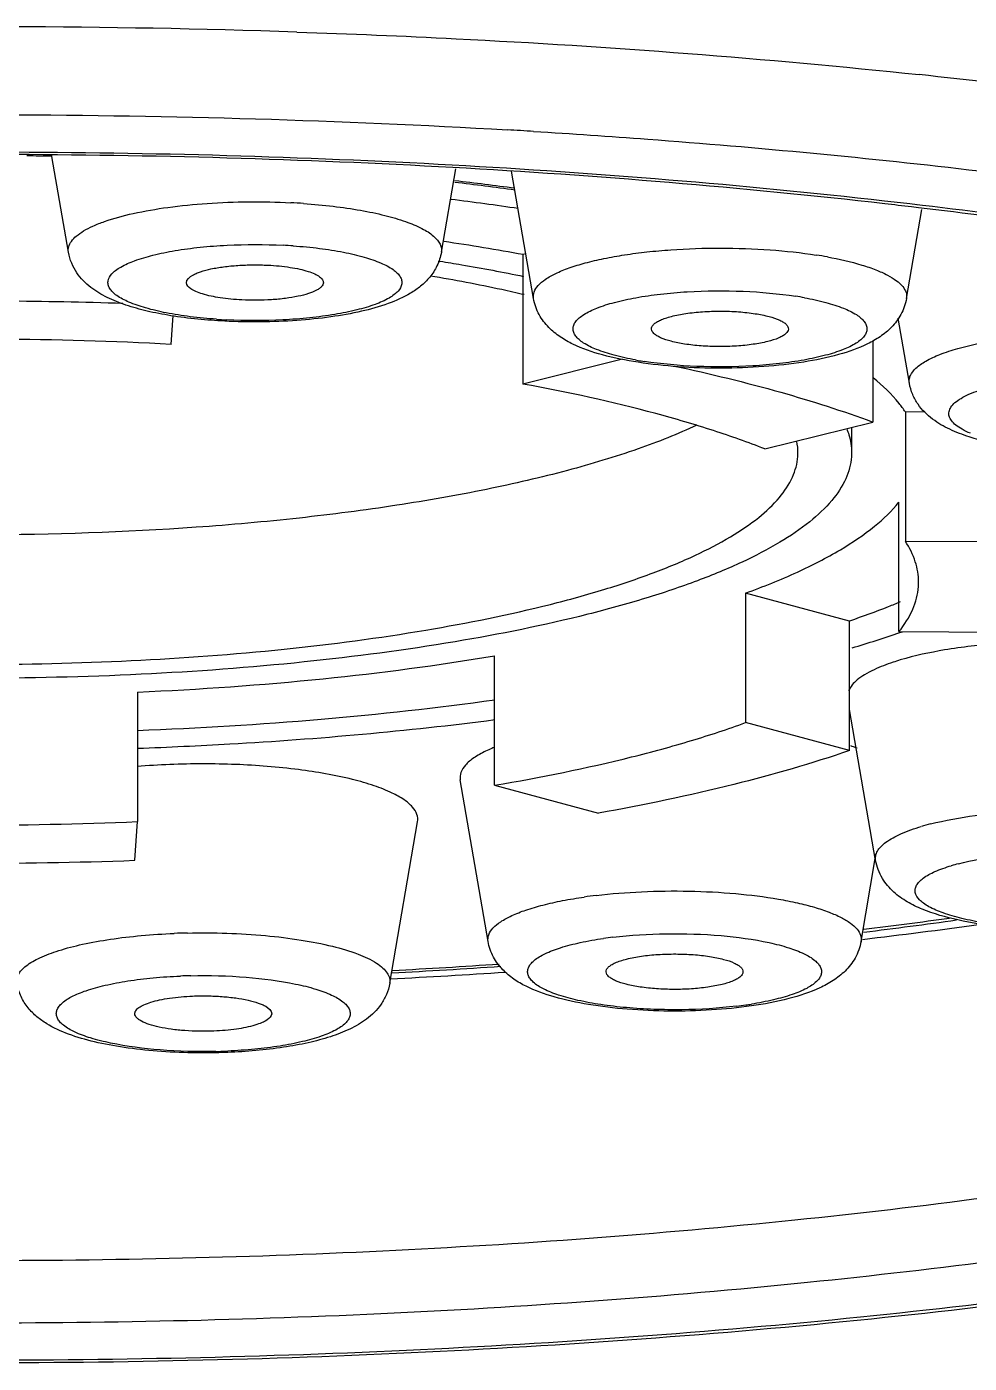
# Model space of a CAD drawing. Extents: x -514 to 953, y 124 to 1198.
# Drawn here: x 400.83 to 407.86, y 768.19 to 778.16 of the extents above; entities that cross this region are included whole.
import ezdxf

# ---------------------------------------------------------------- set-up
doc = ezdxf.new("R2010")
doc.units = 0
doc.header["$LTSCALE"] = 50
doc.header["$MEASUREMENT"] = 0
doc.layers.get('0').update_dxf_attribs({"linetype": 'CONTINUOUS'})

msp = doc.modelspace()

# ---------------------------------------------------------------- linework, layer by layer
at = {"color": 7, "linetype": 'Continuous'}
for p, q in [((401.1435, 776.4766), (401.02, 777.1918)), ((403.9243, 776.4766), (404.0319, 777.0996)), ((404.6117, 776.1312), (404.4474, 777.0822)), ((407.3925, 776.1312), (407.5072, 776.7952)), ((407.4824, 776.8086), (407.4295, 776.8149)), ((404.5541, 776.4645), (404.533, 776.4592)), ((404.533, 776.4592), (404.533, 775.4933)), ((403.9012, 776.4106), (403.9119, 776.4087)), ((403.9043, 776.4119), (403.9154, 776.4101)), ((401.9091, 775.7893), (401.9242, 776.0036)), ((407.4142, 775.4996), (407.3304, 775.9848)), ((407.1416, 775.8134), (407.1416, 775.2095)), ((405.276, 775.6787), (404.533, 775.4933)), ((407.3844, 775.2853), (407.3844, 774.3194)), ((407.53, 775.2846), (407.3844, 775.2853)), ((406.3376, 775.0088), (407.1416, 775.2095)), ((406.9836, 775.17), (406.9836, 774.9814)), ((406.5826, 774.9526), (406.5836, 774.9812)), ((406.9836, 774.9812), (406.9825, 774.9507)), ((407.3369, 773.6465), (407.3369, 774.6125)), ((408.501, 774.3141), (407.3844, 774.3194)), ((406.1934, 773.9333), (406.1934, 772.9674)), ((406.9685, 773.7253), (406.1934, 773.9333)), ((407.4824, 773.9824), (407.4836, 774.0155)), ((406.9685, 772.7593), (406.9685, 773.7253)), ((407.3369, 773.6465), (408.4535, 773.6413)), ((404.3216, 772.5004), (404.3216, 773.4663)), ((401.6576, 773.1953), (401.6576, 772.2294)), ((407.1628, 771.94), (406.9685, 773.0648)), ((406.9685, 772.7593), (406.1934, 772.9674)), ((404.2729, 771.3353), (404.0649, 772.5397)), ((404.3216, 772.5004), (405.0967, 772.2923)), ((401.6372, 771.9404), (401.6576, 772.2294)), ((403.5391, 771.023), (403.7471, 772.2273)), ((407.0537, 771.3353), (407.1605, 771.9534))]:
    msp.add_line(p, q, dxfattribs=at)
at = {"color": 9, "linetype": 'Continuous'}
for p, q in [((407.4717, 776.8304), (407.4185, 776.8367)), ((407.5112, 776.8258), (407.4702, 776.8296)), ((407.5112, 776.8258), (407.4717, 776.8304))]:
    msp.add_line(p, q, dxfattribs=at)
for centre, radius, start, end in [((400.4832, 707.2126), 70.9463, 88.09131, 91.549203), ((401.6214, 722.5347), 55.5771, 82.77549, 83.94172), ((400.6727, 712.9562), 64.5421, 86.50051, 86.674552), ((401.1777, 752.6251), 24.5503, 82.28906, 83.33802), ((402.549, 771.8593), 4.9933, 86.00391, 87.11146), ((401.541, 726.4746), 50.7039, 83.34351, 83.55869), ((402.5458, 772.6023), 3.9316, 86.00391, 87.11146), ((406.2073, 773.1634), 3.3322, 79.70632, 81.15154), ((406.1637, 773.5557), 2.6237, 79.70632, 81.15154), ((402.5181, 779.838), 3.8707, 266.00017, 266.37321), ((402.5221, 779.9009), 3.9337, 266.37316, 266.74221), ((402.5254, 779.9586), 3.9915, 266.74215, 267.10763), ((405.8171, 778.1208), 2.4878, 259.6848, 260.18569), ((405.8447, 778.2815), 2.6509, 260.19043, 261.15075), ((404.2012, 782.8497), 9.7319, 286.64368, 288.84067), ((404.5779, 781.7185), 8.5397, 288.89985, 289.03546), ((408.0392, 770.3885), 1.882, 104.40148, 106.53593), ((408.1485, 770.4797), 1.4818, 104.40148, 106.53592), ((405.5388, 767.8282), 3.8775, 96.82842, 98.14292), ((401.8451, 813.5875), 42.4851, 277.07178, 277.94113), ((402.1464, 766.1336), 5.2656, 91.26368, 92.33269), ((405.5653, 768.3352), 3.0531, 96.82842, 98.14292), ((400.6596, 825.54), 54.4986, 273.04954, 273.88757), ((402.1469, 766.9345), 4.146, 91.26368, 92.33269), ((405.7614, 773.8834), 3.0531, 276.82842, 278.14292), ((405.7959, 773.6414), 2.8087, 278.14397, 279.01597), ((402.1496, 774.6917), 4.1784, 271.26563, 271.62012), ((402.1511, 774.6432), 4.1299, 271.61926, 272.3338), ((402.1543, 774.561), 4.0476, 272.33482, 272.49996)]:
    msp.add_arc(centre, radius, start, end, dxfattribs=at)
at = {"color": 7, "linetype": 'Continuous'}
for centre, radius, start, end in [((400.4842, 744.4038), 32.7932, 89.05999, 89.39186), ((401.1998, 753.0877), 24.0762, 82.1861, 83.26358), ((401.2165, 754.5373), 22.5055, 81.61656, 82.90297), ((401.5658, 727.1782), 49.9818, 83.26271, 83.49103), ((401.5325, 760.0862), 16.6457, 79.61501, 81.66984), ((400.4831, 744.9176), 31.1943, 88.04079, 91.28784), ((406.1653, 774.9808), 0.4183, 0.0648, 11.63173), ((406.4983, 771.5085), 1.3722, 69.11525, 69.59664), ((406.5456, 771.6311), 1.2408, 67.29704, 69.13806), ((402.1337, 766.8977), 5.7619, 92.32754, 94.76531), ((400.4844, 803.0106), 31.0916, 267.33291, 272.12486), ((401.7294, 816.3632), 45.328, 276.76056, 277.86294), ((401.8254, 814.2178), 43.1338, 276.99064, 277.91695), ((400.6562, 826.0777), 55.0534, 273.01856, 273.8658), ((400.6366, 827.9895), 57.0076, 272.92383, 273.78621)]:
    msp.add_arc(centre, radius, start, end, dxfattribs=at)
at = {"color": 9, "linetype": 'Continuous'}
for points, knots in [([(402.8462, 778.1195), (403.2423, 778.1063), (404.7917, 778.0413), (406.339, 777.9234), (407.487, 777.8015)], [0, 0, 0, 0, 0.255549, 1, 1, 1, 1]), ([(396.8952, 777.4088), (398.1487, 777.475), (400.6574, 777.536), (403.1659, 777.4623), (404.4166, 777.3897)], [0, 0, 0, 0, 0.500486, 1, 1, 1, 1]), ([(404.6123, 777.378), (404.8959, 777.3607), (406.0052, 777.2854), (407.1126, 777.1805), (407.9346, 777.0834)], [0, 0, 0, 0, 0.255565, 1, 1, 1, 1]), ([(407.2293, 776.8584), (406.1578, 776.9794), (403.9631, 777.1581), (401.7623, 777.2198), (400.6399, 777.2225)], [0, 0, 0, 0, 0.489995, 1, 1, 1, 1]), ([(401.1436, 776.4766), (401.1412, 776.49), (401.1428, 776.5196), (401.1649, 776.5618), (401.2039, 776.6013), (401.259, 776.639), (401.3298, 776.6749), (401.452, 776.7226), (401.6383, 776.7722), (401.8944, 776.816), (402.1826, 776.8443), (402.4884, 776.8557), (402.6964, 776.8515), (402.8006, 776.8463)], [0, 0, 0, 0, 0.022883, 0.048093, 0.078535, 0.115719, 0.160215, 0.212062, 0.336424, 0.484409, 0.649533, 0.824157, 1, 1, 1, 1]), ([(402.897, 776.8405), (402.9707, 776.8353), (403.1128, 776.8221), (403.3154, 776.7928), (403.496, 776.7553), (403.6496, 776.7108), (403.7722, 776.6607), (403.8521, 776.6121), (403.8953, 776.5697), (403.9158, 776.5393), (403.9262, 776.5078), (403.926, 776.4866), (403.9243, 776.4766)], [0, 0, 0, 0, 0.192723, 0.372211, 0.53367, 0.673458, 0.78881, 0.878723, 0.914787, 0.945892, 0.973549, 1, 1, 1, 1]), ([(412.0422, 776.0367), (411.3341, 776.2091), (409.8296, 776.514), (408.3105, 776.731), (407.5112, 776.8258)], [0, 0, 0, 0, 0.475206, 1, 1, 1, 1]), ([(402.2481, 775.9768), (402.1824, 775.9814), (402.0567, 775.9934), (401.8796, 776.0209), (401.7261, 776.0564), (401.6017, 776.0984), (401.5192, 776.1402), (401.4732, 776.1776), (401.4509, 776.2045), (401.4385, 776.2326), (401.4366, 776.2726), (401.4601, 776.3113), (401.4964, 776.3432), (401.5522, 776.3794), (401.6453, 776.4193), (401.7813, 776.4591), (401.9444, 776.4917), (402.1289, 776.516), (402.3976, 776.5361), (402.6048, 776.536), (402.7439, 776.5289)], [0, 0, 0, 0, 0.086557, 0.165968, 0.235604, 0.293501, 0.338473, 0.356207, 0.371147, 0.383993, 0.395931, 0.422493, 0.439512, 0.459624, 0.509564, 0.572114, 0.645733, 0.728175, 0.816714, 1, 1, 1, 1]), ([(402.8198, 776.5244), (402.8854, 776.5198), (403.0111, 776.5078), (403.1882, 776.4802), (403.3418, 776.4447), (403.4662, 776.4027), (403.5487, 776.3609), (403.5947, 776.3235), (403.617, 776.2967), (403.6294, 776.2686), (403.6313, 776.2285), (403.6077, 776.1898), (403.5715, 776.158), (403.5157, 776.1218), (403.4226, 776.0818), (403.2866, 776.0421), (403.1234, 776.0095), (402.9389, 775.9852), (402.6702, 775.9651), (402.4631, 775.9652), (402.3239, 775.9722)], [0, 0, 0, 0, 0.086557, 0.165968, 0.235604, 0.293501, 0.338473, 0.356207, 0.371147, 0.383993, 0.395931, 0.422493, 0.439512, 0.459624, 0.509564, 0.572114, 0.645733, 0.728175, 0.816714, 1, 1, 1, 1]), ([(404.6117, 776.1312), (404.6089, 776.1472), (404.6127, 776.1839), (404.6466, 776.2337), (404.7031, 776.2796), (404.7654, 776.3137), (404.8257, 776.3403), (404.8987, 776.368), (405.0024, 776.3994), (405.1405, 776.4316), (405.2941, 776.4587), (405.4605, 776.4803), (405.6988, 776.5015), (406.0056, 776.5117), (406.3682, 776.4992), (406.606, 776.4737), (406.7199, 776.4559)], [0, 0, 0, 0, 0.021812, 0.046995, 0.078921, 0.118942, 0.142111, 0.167343, 0.223758, 0.287524, 0.357724, 0.433254, 0.512891, 0.679089, 0.845166, 1, 1, 1, 1]), ([(406.8028, 776.4419), (406.8895, 776.4262), (407.0119, 776.3989), (407.1605, 776.3486), (407.2473, 776.3102), (407.3153, 776.2693), (407.3639, 776.2261), (407.3924, 776.1796), (407.395, 776.1461), (407.3925, 776.1312)], [0, 0, 0, 0, 0.373043, 0.529339, 0.663279, 0.774471, 0.864075, 0.936204, 1, 1, 1, 1]), ([(405.3716, 775.6732), (405.3181, 775.6829), (405.2201, 775.7041), (405.0901, 775.745), (405.0024, 775.786), (404.9518, 775.8227), (404.926, 775.8492), (404.9099, 775.8768), (404.9044, 775.9057), (404.9103, 775.9345), (404.9268, 775.9621), (404.9528, 775.9885), (405.004, 776.0252), (405.0921, 776.0661), (405.2226, 776.1069), (405.3813, 776.1409), (405.5624, 776.1668), (405.8291, 776.1894), (406.167, 776.192), (406.4373, 776.1684), (406.5673, 776.1482)], [0, 0, 0, 0, 0.071244, 0.131132, 0.178249, 0.197018, 0.212838, 0.22627, 0.238318, 0.250394, 0.263896, 0.279814, 0.29869, 0.346051, 0.406133, 0.477572, 0.558237, 0.645501, 0.827839, 1, 1, 1, 1]), ([(406.6325, 776.1371), (406.6861, 776.1274), (406.7841, 776.1062), (406.9141, 776.0653), (407.0017, 776.0243), (407.0524, 775.9876), (407.0781, 775.9611), (407.0943, 775.9335), (407.0998, 775.9046), (407.0938, 775.8758), (407.0774, 775.8482), (407.0513, 775.8218), (407.0002, 775.7851), (406.9121, 775.7442), (406.7815, 775.7034), (406.6229, 775.6694), (406.4418, 775.6435), (406.1751, 775.621), (405.8372, 775.6183), (405.5668, 775.6419), (405.4369, 775.6622)], [0, 0, 0, 0, 0.071244, 0.131132, 0.178249, 0.197018, 0.212838, 0.22627, 0.238318, 0.250394, 0.263896, 0.279814, 0.29869, 0.346051, 0.406133, 0.477572, 0.558237, 0.645501, 0.827839, 1, 1, 1, 1]), ([(407.4142, 775.4996), (407.4126, 775.5089), (407.4122, 775.5284), (407.4243, 775.5694), (407.4659, 775.6195), (407.5427, 775.6709), (407.6488, 775.7189), (407.7822, 775.7622), (407.9403, 775.7999), (408.1193, 775.8309), (408.3865, 775.863), (408.7385, 775.8811), (409.1577, 775.8699), (409.543, 775.8274), (409.7819, 775.7758), (409.887, 775.7422)], [0, 0, 0, 0, 0.010823, 0.022034, 0.048505, 0.083444, 0.127987, 0.182002, 0.244684, 0.31483, 0.390962, 0.554273, 0.719958, 0.873004, 1, 1, 1, 1]), ([(407.8692, 775.1258), (407.8482, 775.1347), (407.8104, 775.1527), (407.7623, 775.1839), (407.7283, 775.2167), (407.709, 775.252), (407.7075, 775.2894), (407.7243, 775.3252), (407.7561, 775.3583), (407.802, 775.3897), (407.8617, 775.4194), (407.9656, 775.4588), (408.1245, 775.4992), (408.3425, 775.5336), (408.4998, 775.5469), (408.5827, 775.5513)], [0, 0, 0, 0, 0.0577, 0.105671, 0.144521, 0.176257, 0.204895, 0.235838, 0.273417, 0.319875, 0.376026, 0.441907, 0.600753, 0.789917, 1, 1, 1, 1]), ([(384.0919, 773.2151), (384.0897, 773.0751), (384.1453, 772.7757), (384.392, 772.3548), (384.7879, 771.9518), (385.328, 771.5645), (386.0087, 771.1931), (386.825, 770.8405), (387.7701, 770.5095), (389.2529, 770.084), (391.3628, 769.6417), (394.1413, 769.2574), (397.1595, 769.0168), (400.3031, 768.9294), (403.4536, 768.999), (406.4919, 769.2225), (409.3032, 769.5911), (411.448, 770.0212), (412.9645, 770.4375), (413.9378, 770.763), (414.7842, 771.111), (415.4963, 771.4784), (416.0687, 771.8622), (416.4978, 772.2615), (416.7794, 772.6777), (416.8626, 772.9786), (416.8727, 773.1206)], [0, 0, 0, 0, 0.011931, 0.025258, 0.041001, 0.05973, 0.081693, 0.106944, 0.135414, 0.166954, 0.238321, 0.318848, 0.405805, 0.496149, 0.586678, 0.674179, 0.755584, 0.828119, 0.860329, 0.889515, 0.91551, 0.938222, 0.957675, 0.974063, 0.987869, 1, 1, 1, 1]), ([(418.4321, 772.7714), (418.421, 772.6152), (418.329, 772.284), (418.0179, 771.8262), (417.5439, 771.3871), (416.9115, 770.9651), (416.125, 770.5614), (415.1902, 770.1793), (414.1154, 769.8219), (412.4413, 769.3654), (410.0747, 768.8948), (406.9744, 768.4932), (403.6266, 768.2523), (400.1592, 768.1817), (396.7041, 768.2845), (393.393, 768.5563), (390.3521, 768.9861), (388.0488, 769.4787), (386.4357, 769.9518), (385.412, 770.3189), (384.5316, 770.7094), (383.8019, 771.1203), (383.2281, 771.5486), (382.814, 771.9943), (382.5663, 772.4607), (382.5244, 772.7887), (382.5351, 772.9413)], [0, 0, 0, 0, 0.012168, 0.026028, 0.042496, 0.062056, 0.084901, 0.111052, 0.140413, 0.172816, 0.245766, 0.327592, 0.415478, 0.506311, 0.596839, 0.683824, 0.764198, 0.835219, 0.866513, 0.894694, 0.91962, 0.941231, 0.959605, 0.975024, 0.988121, 1, 1, 1, 1]), ([(383.6164, 772.9362), (383.6063, 772.7928), (383.6458, 772.4846), (383.8785, 772.0462), (384.2677, 771.6274), (384.8069, 771.2249), (385.4926, 770.8388), (386.32, 770.4717), (387.282, 770.1268), (388.7979, 769.6822), (390.9625, 769.2192), (393.8202, 768.8153), (396.9319, 768.5599), (400.1788, 768.4633), (403.4374, 768.5297), (406.5834, 768.7561), (409.4969, 769.1335), (411.7209, 769.5757), (413.2941, 770.0047), (414.3042, 770.3405), (415.1826, 770.6997), (415.9218, 771.0791), (416.5161, 771.4756), (416.9615, 771.8883), (417.2539, 772.3185), (417.3404, 772.6297), (417.3508, 772.7766)], [0, 0, 0, 0, 0.011879, 0.024975, 0.040395, 0.058768, 0.08038, 0.105305, 0.133487, 0.164782, 0.235804, 0.316179, 0.403165, 0.493693, 0.584525, 0.67241, 0.754235, 0.827184, 0.859586, 0.888947, 0.915098, 0.937943, 0.957503, 0.973971, 0.987832, 1, 1, 1, 1]), ([(401.6588, 772.7765), (401.8885, 772.7847), (402.7782, 772.826), (403.6664, 772.905), (404.3219, 772.9896)], [0, 0, 0, 0, 0.258058, 1, 1, 1, 1]), ([(407.5711, 772.2113), (407.6812, 772.2397), (407.9232, 772.2829), (408.3059, 772.3158), (408.7102, 772.3191), (409.0443, 772.2966), (409.2947, 772.2625), (409.4609, 772.2309), (409.607, 772.1934), (409.7298, 772.1509), (409.8271, 772.1043), (409.8974, 772.0544), (409.9408, 771.9997), (409.9467, 771.9578), (409.9436, 771.94)], [0, 0, 0, 0, 0.136335, 0.293954, 0.460024, 0.620728, 0.694895, 0.762904, 0.823465, 0.875545, 0.918513, 0.952359, 0.9783, 1, 1, 1, 1]), ([(407.1628, 771.94), (407.1608, 771.9512), (407.1611, 771.9755), (407.1755, 772.011), (407.2022, 772.0449), (407.2582, 772.0923), (407.3597, 772.1453), (407.4513, 772.1771), (407.5035, 772.1926)], [0, 0, 0, 0, 0.075588, 0.156065, 0.249019, 0.3592, 0.638987, 1, 1, 1, 1]), ([(407.7799, 771.9149), (407.884, 771.9417), (408.114, 771.9797), (408.474, 772.0024), (408.7879, 771.9946), (409.0314, 771.9708), (409.1957, 771.9455), (409.3403, 771.9133), (409.4607, 771.8754), (409.5432, 771.8379), (409.5931, 771.8045), (409.6263, 771.7749), (409.6485, 771.7399), (409.6498, 771.7031), (409.6412, 771.677), (409.624, 771.6519), (409.5873, 771.617), (409.5519, 771.5962), (409.5259, 771.5833)], [0, 0, 0, 0, 0.150249, 0.324876, 0.50394, 0.588649, 0.666852, 0.736396, 0.795535, 0.843126, 0.862526, 0.879151, 0.905548, 0.917253, 0.929468, 0.943276, 0.959409, 1, 1, 1, 1]), ([(409.3264, 771.513), (409.2729, 771.4992), (409.1577, 771.4753), (408.9059, 771.4409), (408.6371, 771.4273), (408.3632, 771.4329), (408.1631, 771.4471), (407.9772, 771.4707), (407.8122, 771.5027), (407.6739, 771.5419), (407.5787, 771.5815), (407.521, 771.6174), (407.483, 771.6491), (407.4573, 771.6871), (407.4567, 771.7275), (407.4676, 771.7558), (407.4884, 771.7828), (407.5324, 771.8205), (407.6127, 771.8626), (407.6852, 771.8879), (407.7267, 771.9002)], [0, 0, 0, 0, 0.072077, 0.153136, 0.331106, 0.422057, 0.510152, 0.592409, 0.666118, 0.729013, 0.779497, 0.799913, 0.817234, 0.844149, 0.855969, 0.868475, 0.882898, 0.900014, 0.9436, 1, 1, 1, 1]), ([(404.2729, 771.3353), (404.2701, 771.3518), (404.2743, 771.3898), (404.3106, 771.4409), (404.3706, 771.4879), (404.4541, 771.532), (404.56, 771.5729), (404.6868, 771.6097), (404.8322, 771.6418), (404.9354, 771.6589), (404.9896, 771.6666)], [0, 0, 0, 0, 0.059917, 0.129729, 0.218904, 0.331145, 0.466913, 0.625164, 0.803924, 1, 1, 1, 1]), ([(405.0778, 771.6782), (405.1904, 771.6917), (405.4217, 771.71), (405.7699, 771.7144), (406.1112, 771.6965), (406.3807, 771.663), (406.5755, 771.6248), (406.7015, 771.5928), (406.8107, 771.557), (406.9014, 771.5181), (406.9725, 771.4765), (407.0233, 771.4324), (407.0534, 771.3849), (407.0563, 771.3505), (407.0537, 771.3353)], [0, 0, 0, 0, 0.162039, 0.331201, 0.497223, 0.650051, 0.718682, 0.780802, 0.835644, 0.882651, 0.92163, 0.952929, 0.97798, 1, 1, 1, 1]), ([(400.7583, 771.023), (400.7564, 771.0337), (400.7565, 771.0568), (400.7694, 771.0908), (400.7937, 771.1235), (400.8448, 771.169), (400.9381, 771.2205), (401.0801, 771.2728), (401.2568, 771.3181), (401.4626, 771.3547), (401.6909, 771.3813), (401.8501, 771.3915), (401.9321, 771.3949)], [0, 0, 0, 0, 0.025327, 0.052107, 0.082736, 0.118771, 0.209661, 0.326807, 0.468459, 0.631048, 0.810084, 1, 1, 1, 1]), ([(402.0303, 771.398), (402.1287, 771.4001), (402.3232, 771.3991), (402.6066, 771.382), (402.8697, 771.3502), (403.1008, 771.3054), (403.2899, 771.2496), (403.4162, 771.1925), (403.4871, 771.1403), (403.5213, 771.1027), (403.5402, 771.0631), (403.5413, 771.0355), (403.5391, 771.023)], [0, 0, 0, 0, 0.180961, 0.357409, 0.521927, 0.6679, 0.789811, 0.884067, 0.920712, 0.95102, 0.976531, 1, 1, 1, 1]), ([(406.1244, 770.852), (405.9898, 770.8358), (405.7841, 770.8236), (405.5105, 770.8267), (405.3086, 770.8391), (405.1196, 770.8611), (404.9504, 770.8917), (404.8068, 770.9297), (404.6939, 770.9736), (404.6218, 771.0171), (404.5855, 771.0557), (404.5702, 771.0834), (404.5657, 771.1123), (404.5726, 771.141), (404.5899, 771.1685), (404.629, 771.2068), (404.7041, 771.2497), (404.8204, 771.2932), (404.9669, 771.3304), (405.0748, 771.3492), (405.1328, 771.3575)], [0, 0, 0, 0, 0.177796, 0.269497, 0.358901, 0.442954, 0.518872, 0.584275, 0.637413, 0.677577, 0.693191, 0.70648, 0.718492, 0.73066, 0.744363, 0.760547, 0.80205, 0.856511, 0.923128, 1, 1, 1, 1]), ([(405.2023, 771.3666), (405.3348, 771.3825), (405.6047, 771.3988), (405.9956, 771.386), (406.301, 771.3454), (406.5067, 771.2929), (406.6215, 771.2501), (406.6959, 771.2079), (406.7352, 771.1703), (406.753, 771.1433), (406.7607, 771.1151), (406.7574, 771.0867), (406.7436, 771.0592), (406.7097, 771.021), (406.6411, 770.9778), (406.5328, 770.934), (406.3942, 770.8958), (406.2916, 770.8763), (406.2361, 770.8675)], [0, 0, 0, 0, 0.178481, 0.360538, 0.522316, 0.589092, 0.643867, 0.685804, 0.70223, 0.716156, 0.728464, 0.740473, 0.753601, 0.768926, 0.80827, 0.860436, 0.924883, 1, 1, 1, 1]), ([(402.2419, 770.5143), (402.1033, 770.5112), (401.8403, 770.5182), (401.5278, 770.5576), (401.316, 770.6099), (401.1973, 770.6529), (401.12, 770.6955), (401.0788, 770.7335), (401.06, 770.7608), (401.0514, 770.7894), (401.0542, 770.8184), (401.0679, 770.8463), (401.1021, 770.8852), (401.1719, 770.929), (401.2824, 770.9733), (401.4238, 771.0118), (401.5912, 771.0431), (401.7789, 771.0657), (401.9103, 771.0743), (401.9782, 771.0771)], [0, 0, 0, 0, 0.1824, 0.345664, 0.413346, 0.46898, 0.511611, 0.528287, 0.542367, 0.554732, 0.566709, 0.579764, 0.595019, 0.634332, 0.686652, 0.751381, 0.826803, 0.910626, 1, 1, 1, 1]), ([(402.0555, 771.0795), (402.1936, 771.0826), (402.4558, 771.0757), (402.7675, 771.0365), (402.979, 770.9846), (403.0979, 770.9418), (403.1756, 770.8994), (403.2174, 770.8616), (403.2366, 770.8345), (403.2458, 770.8061), (403.2437, 770.7772), (403.2308, 770.7493), (403.1976, 770.7105), (403.1291, 770.6666), (403.0204, 770.6223), (402.8807, 770.5836), (402.715, 770.5521), (402.5288, 770.5291), (402.3983, 770.5202), (402.3309, 770.5172)], [0, 0, 0, 0, 0.182712, 0.346407, 0.414376, 0.470346, 0.513343, 0.530195, 0.54442, 0.556872, 0.568849, 0.581815, 0.596917, 0.635824, 0.687704, 0.752021, 0.827105, 0.910695, 1, 1, 1, 1])]:
    msp.add_open_spline(points, degree=3, knots=knots, dxfattribs=at)
at = {"color": 7, "linetype": 'Continuous'}
for points, knots in [([(407.2317, 776.8379), (406.1607, 776.9601), (403.9652, 777.1405), (401.7635, 777.2027), (400.6399, 777.2054)], [0, 0, 0, 0, 0.489626, 1, 1, 1, 1]), ([(410.2103, 776.3984), (409.9932, 776.4386), (409.0874, 776.5979), (408.1763, 776.7259), (407.4824, 776.8086)], [0, 0, 0, 0, 0.240084, 1, 1, 1, 1]), ([(402.3088, 775.9624), (402.1744, 775.9692), (401.9798, 775.9877), (401.7343, 776.0347), (401.5748, 776.0784), (401.4326, 776.1344), (401.3041, 776.21), (401.2151, 776.3014), (401.164, 776.3948), (401.1484, 776.4486), (401.1435, 776.4766)], [0, 0, 0, 0, 0.296858, 0.430114, 0.551015, 0.661098, 0.766508, 0.877779, 0.937221, 1, 1, 1, 1]), ([(403.9243, 776.4766), (403.9183, 776.4415), (403.8967, 776.3747), (403.8409, 776.2896), (403.7726, 776.222), (403.6702, 776.1517), (403.5222, 776.0863), (403.3214, 776.0306), (403.0934, 775.9903), (402.8425, 775.9647), (402.5782, 775.9543), (402.3987, 775.9578), (402.3088, 775.9624)], [0, 0, 0, 0, 0.058996, 0.114546, 0.167068, 0.217259, 0.319484, 0.433369, 0.561924, 0.702755, 0.850847, 1, 1, 1, 1]), ([(402.0234, 776.2485), (402.022, 776.2729), (402.0574, 776.3006), (402.0972, 776.3194), (402.1428, 776.3366), (402.2108, 776.3541), (402.3041, 776.3696), (402.4085, 776.3796), (402.519, 776.3836), (402.5941, 776.382), (402.6317, 776.3801)], [0, 0, 0, 0, 0.113834, 0.159487, 0.212297, 0.337943, 0.486358, 0.651156, 0.825108, 1, 1, 1, 1]), ([(402.6317, 776.3801), (402.6869, 776.3774), (402.7663, 776.37), (402.8656, 776.3518), (402.9269, 776.3358), (402.9768, 776.3175), (403.0138, 776.2972), (403.0383, 776.2752), (403.0447, 776.2566), (403.0443, 776.2487)], [0, 0, 0, 0, 0.3662, 0.527519, 0.668536, 0.786172, 0.878702, 0.947413, 1, 1, 1, 1]), ([(403.9154, 776.4101), (403.9689, 776.4015), (404.1769, 776.367), (404.3842, 776.3281), (404.5376, 776.2964)], [0, 0, 0, 0, 0.256919, 1, 1, 1, 1]), ([(402.436, 776.1208), (402.3819, 776.1235), (402.2829, 776.1328), (402.1681, 776.1556), (402.095, 776.1819), (402.0517, 776.2038), (402.0245, 776.2304), (402.0234, 776.2485)], [0, 0, 0, 0, 0.363378, 0.665229, 0.784012, 0.878482, 1, 1, 1, 1]), ([(403.0443, 776.2487), (403.0438, 776.2382), (403.034, 776.2215), (403.0141, 776.2049), (402.9824, 776.1858), (402.9291, 776.1653), (402.8515, 776.1457), (402.7589, 776.1307), (402.619, 776.1177), (402.5098, 776.117), (402.436, 776.1208)], [0, 0, 0, 0, 0.049203, 0.081778, 0.121075, 0.220461, 0.346051, 0.493381, 0.656277, 1, 1, 1, 1]), ([(404.5414, 776.1602), (404.4858, 776.1731), (404.2541, 776.2245), (404.0208, 776.2689), (403.8431, 776.2992)], [0, 0, 0, 0, 0.24052, 1, 1, 1, 1]), ([(405.3907, 775.6555), (405.3015, 775.6694), (405.1362, 775.7024), (404.9413, 775.7686), (404.8086, 775.8424), (404.7202, 775.9142), (404.6471, 776.0102), (404.6189, 776.0893), (404.6117, 776.1312)], [0, 0, 0, 0, 0.278855, 0.519559, 0.631813, 0.746245, 0.868834, 1, 1, 1, 1]), ([(407.3925, 776.1312), (407.3853, 776.0898), (407.3577, 776.0114), (407.2856, 775.9162), (407.1988, 775.8444), (407.0679, 775.7711), (406.8764, 775.7047), (406.6159, 775.6516), (406.3222, 775.619), (406.0093, 775.6076), (405.6959, 775.618), (405.4899, 775.6401), (405.3907, 775.6555)], [0, 0, 0, 0, 0.057402, 0.110938, 0.161093, 0.210098, 0.314898, 0.436063, 0.572472, 0.717651, 0.863015, 1, 1, 1, 1]), ([(405.4914, 775.9028), (405.491, 775.9088), (405.4939, 775.9222), (405.5078, 775.9398), (405.5297, 775.9563), (405.5595, 775.9717), (405.5969, 775.9861), (405.6597, 776.0045), (405.7522, 776.022), (405.875, 776.0346), (406.0066, 776.0387), (406.1379, 776.034), (406.224, 776.0247), (406.2652, 776.0183)], [0, 0, 0, 0, 0.02192, 0.047979, 0.080979, 0.122022, 0.171213, 0.228194, 0.362454, 0.517015, 0.681981, 0.846584, 1, 1, 1, 1]), ([(406.2652, 776.0183), (406.3, 776.0128), (406.362, 776.0006), (406.4328, 775.9779), (406.4749, 775.9557), (406.4961, 775.9396), (406.5096, 775.9224), (406.5126, 775.9094), (406.5123, 775.9035)], [0, 0, 0, 0, 0.369533, 0.661595, 0.774807, 0.866268, 0.938841, 1, 1, 1, 1]), ([(401.9091, 775.7893), (401.477, 775.8125), (400.6102, 775.8373), (399.7432, 775.8207), (399.3095, 775.8016)], [0, 0, 0, 0, 0.499202, 1, 1, 1, 1]), ([(405.7385, 775.7918), (405.7045, 775.7971), (405.6438, 775.8091), (405.5743, 775.831), (405.5321, 775.8525), (405.5061, 775.8708), (405.4922, 775.8903), (405.4914, 775.9028)], [0, 0, 0, 0, 0.366016, 0.658016, 0.772554, 0.866007, 1, 1, 1, 1]), ([(406.5123, 775.9035), (406.5117, 775.8905), (406.497, 775.8701), (406.4695, 775.8513), (406.4247, 775.8291), (406.3509, 775.8068), (406.2455, 775.7873), (406.1236, 775.7752), (405.9935, 775.7715), (405.864, 775.7763), (405.7791, 775.7855), (405.7385, 775.7918)], [0, 0, 0, 0, 0.048333, 0.08246, 0.124535, 0.232035, 0.366708, 0.520789, 0.684647, 0.847871, 1, 1, 1, 1]), ([(405.6614, 775.6277), (405.9283, 775.5703), (406.4271, 775.4491), (406.9167, 775.2935), (407.1416, 775.2095)], [0, 0, 0, 0, 0.532016, 1, 1, 1, 1]), ([(407.3844, 775.2853), (407.3699, 775.3074), (407.3008, 775.4014), (407.2149, 775.4821), (407.1445, 775.5385)], [0, 0, 0, 0, 0.226764, 1, 1, 1, 1]), ([(406.3376, 775.0088), (406.2114, 775.0587), (405.9419, 775.1539), (405.3431, 775.3289), (404.8655, 775.4323), (404.533, 775.4933)], [0, 0, 0, 0, 0.217638, 0.457912, 1, 1, 1, 1]), ([(407.8609, 775.0993), (407.8114, 775.1152), (407.7162, 775.151), (407.5823, 775.2271), (407.489, 775.3198), (407.4355, 775.4154), (407.4192, 775.4708), (407.4142, 775.4996)], [0, 0, 0, 0, 0.247363, 0.482144, 0.728366, 0.86101, 1, 1, 1, 1]), ([(410.195, 775.4996), (410.1868, 775.4518), (410.1523, 775.3621), (410.0626, 775.2583), (409.9558, 775.184), (409.7933, 775.108), (409.5528, 775.0423), (409.2281, 774.9948), (408.8709, 774.9753), (408.5084, 774.9845), (408.1693, 775.0219), (407.9569, 775.0686), (407.8609, 775.0993)], [0, 0, 0, 0, 0.057343, 0.110339, 0.159948, 0.209996, 0.321736, 0.452918, 0.597335, 0.743951, 0.880975, 1, 1, 1, 1]), ([(405.8292, 775.1868), (405.6866, 775.1197), (405.3689, 774.9943), (404.8442, 774.8368), (404.2427, 774.6981), (403.575, 774.581), (402.8527, 774.4874), (401.819, 774.3954), (400.4885, 774.3506), (399.1579, 774.3949), (398.1237, 774.4864), (397.4008, 774.5797), (396.7323, 774.6965), (396.13, 774.8349), (395.6043, 774.9922), (395.2858, 775.1175), (395.1428, 775.1845)], [0, 0, 0, 0, 0.043476, 0.094007, 0.150988, 0.213611, 0.280916, 0.35183, 0.499784, 0.64777, 0.718721, 0.786077, 0.848764, 0.90582, 0.956434, 1, 1, 1, 1]), ([(406.9473, 775.159), (406.9532, 775.1445), (406.9738, 775.0874), (406.9836, 775.0262), (406.9836, 774.9812)], [0, 0, 0, 0, 0.258705, 1, 1, 1, 1]), ([(406.9825, 774.9507), (406.9785, 774.8944), (406.9456, 774.7753), (406.8342, 774.6105), (406.6645, 774.4523), (406.438, 774.3002), (406.1563, 774.1547), (405.8214, 774.0168), (405.4363, 773.8878), (404.8363, 773.7228), (403.9876, 773.5522), (402.8749, 773.4058), (401.6721, 773.3168), (400.4245, 773.2887), (399.1792, 773.3226), (397.983, 773.4173), (396.881, 773.5687), (396.0437, 773.7433), (395.4546, 773.9114), (395.0788, 774.0421), (394.7537, 774.1815), (394.4823, 774.3284), (394.2664, 774.4816), (394.1075, 774.6409), (394.0074, 774.8073), (393.9836, 774.926), (393.9836, 774.9816)], [0, 0, 0, 0, 0.012122, 0.025912, 0.042278, 0.061702, 0.084379, 0.11033, 0.139468, 0.171626, 0.244048, 0.325337, 0.412733, 0.503177, 0.59347, 0.680417, 0.760983, 0.832444, 0.864049, 0.892598, 0.917936, 0.939995, 0.958822, 0.974655, 0.988046, 1, 1, 1, 1]), ([(394.3836, 774.9816), (394.3836, 774.9294), (394.406, 774.818), (394.4999, 774.6619), (394.649, 774.5123), (394.8516, 774.3686), (395.1063, 774.2308), (395.4114, 774.0999), (395.7641, 773.9772), (396.3169, 773.8195), (397.1027, 773.6557), (398.1369, 773.5135), (399.2595, 773.4247), (400.4282, 773.3929), (401.599, 773.4193), (402.7277, 773.5028), (403.7719, 773.6402), (404.5685, 773.8002), (405.1316, 773.9551), (405.493, 774.0762), (405.8072, 774.2056), (406.0716, 774.3421), (406.2841, 774.4848), (406.4434, 774.6333), (406.5479, 774.788), (406.5788, 774.8998), (406.5826, 774.9526)], [0, 0, 0, 0, 0.011954, 0.025345, 0.041178, 0.060005, 0.082063, 0.107402, 0.135951, 0.167555, 0.239016, 0.319582, 0.40653, 0.496822, 0.587266, 0.674662, 0.755951, 0.828373, 0.860531, 0.889669, 0.915621, 0.938297, 0.957722, 0.974088, 0.987878, 1, 1, 1, 1]), ([(406.1934, 773.9333), (406.3239, 773.981), (406.5651, 774.0779), (406.8884, 774.2426), (407.1456, 774.415), (407.2833, 774.5458), (407.3369, 774.6125)], [0, 0, 0, 0, 0.310232, 0.579815, 0.808872, 1, 1, 1, 1]), ([(407.4836, 774.0155), (407.4836, 774.067), (407.4651, 774.1753), (407.4153, 774.2724), (407.3844, 774.3194)], [0, 0, 0, 0, 0.478078, 1, 1, 1, 1]), ([(407.3369, 773.6465), (407.3779, 773.6975), (407.4459, 773.8025), (407.4783, 773.9245), (407.4824, 773.9824)], [0, 0, 0, 0, 0.530016, 1, 1, 1, 1]), ([(407.3463, 773.8678), (407.3163, 773.8554), (407.1915, 773.8051), (407.0651, 773.7587), (406.9685, 773.7253)], [0, 0, 0, 0, 0.240848, 1, 1, 1, 1]), ([(408.9422, 773.5645), (408.7971, 773.5739), (408.5072, 773.5818), (408.0844, 773.564), (407.6963, 773.5183), (407.4548, 773.467), (407.3465, 773.4348)], [0, 0, 0, 0, 0.271352, 0.540662, 0.78913, 1, 1, 1, 1]), ([(382.0364, 773.4595), (382.0215, 773.2489), (382.0735, 772.8141), (382.3785, 772.2185), (382.8567, 771.6887), (383.486, 771.2096), (384.2589, 770.7694), (385.1723, 770.3585), (386.2233, 769.9777), (387.8668, 769.491), (390.2063, 768.9862), (393.291, 768.5468), (396.6471, 768.2692), (400.1485, 768.1641), (403.6628, 768.2358), (407.0564, 768.4813), (410.2016, 768.8911), (412.6054, 769.3725), (414.3103, 769.8411), (415.4118, 770.2105), (416.378, 770.6099), (417.2047, 771.0384), (417.8885, 771.5022), (418.4258, 772.01), (418.8018, 772.5795), (418.9159, 773.0076), (418.9308, 773.2192)], [0, 0, 0, 0, 0.015761, 0.031795, 0.049207, 0.06861, 0.090594, 0.115461, 0.143273, 0.173968, 0.243334, 0.321661, 0.40638, 0.494541, 0.583003, 0.66861, 0.748363, 0.819601, 0.851357, 0.880277, 0.906261, 0.929315, 0.949661, 0.96774, 0.984167, 1, 1, 1, 1]), ([(401.6576, 773.1953), (402.1204, 773.2157), (403.0117, 773.2786), (403.8979, 773.3944), (404.3216, 773.4663)], [0, 0, 0, 0, 0.518729, 1, 1, 1, 1]), ([(407.3465, 773.4348), (407.3284, 773.4294), (407.2622, 773.4086), (407.1971, 773.384), (407.1515, 773.3625)], [0, 0, 0, 0, 0.272979, 1, 1, 1, 1]), ([(407.1515, 773.3625), (407.1273, 773.3512), (407.0834, 773.3282), (407.0144, 773.2809), (406.9735, 773.2362), (406.961, 773.2038)], [0, 0, 0, 0, 0.317525, 0.587568, 1, 1, 1, 1]), ([(404.3224, 773.1354), (403.8926, 773.0755), (403.0057, 772.9783), (402.1153, 772.9245), (401.6578, 772.9071)], [0, 0, 0, 0, 0.486619, 1, 1, 1, 1]), ([(404.3216, 772.5004), (404.6641, 772.5585), (405.1573, 772.6577), (405.7787, 772.8265), (406.0606, 772.919), (406.1934, 772.9674)], [0, 0, 0, 0, 0.539499, 0.780458, 1, 1, 1, 1]), ([(404.2546, 772.7545), (404.2238, 772.7397), (404.1697, 772.71), (404.1049, 772.6573), (404.0661, 772.6001), (404.0617, 772.5581), (404.0649, 772.5397)], [0, 0, 0, 0, 0.336408, 0.604727, 0.816511, 1, 1, 1, 1]), ([(404.316, 772.7815), (404.3107, 772.7794), (404.29, 772.7708), (404.2695, 772.7617), (404.2546, 772.7545)], [0, 0, 0, 0, 0.259413, 1, 1, 1, 1]), ([(406.9685, 772.7593), (406.6852, 772.6614), (406.0655, 772.4842), (405.4351, 772.3529), (405.0967, 772.2923)], [0, 0, 0, 0, 0.465851, 1, 1, 1, 1]), ([(403.5575, 772.4421), (403.5144, 772.4628), (403.4167, 772.501), (403.1851, 772.567), (402.8397, 772.626), (402.3842, 772.6617), (402.0634, 772.6615), (401.8997, 772.6549)], [0, 0, 0, 0, 0.085283, 0.186416, 0.428854, 0.708083, 1, 1, 1, 1]), ([(403.7471, 772.2274), (403.7503, 772.2457), (403.7459, 772.2878), (403.7071, 772.3449), (403.6423, 772.3976), (403.5883, 772.4273), (403.5575, 772.4421)], [0, 0, 0, 0, 0.1835, 0.395312, 0.663631, 1, 1, 1, 1]), ([(399.0581, 772.2417), (399.4902, 772.2185), (400.357, 772.1937), (401.224, 772.2103), (401.6576, 772.2294)], [0, 0, 0, 0, 0.499202, 1, 1, 1, 1]), ([(409.4651, 771.5299), (409.3682, 771.5011), (409.1554, 771.4573), (408.8179, 771.423), (408.4597, 771.4162), (408.1089, 771.4374), (407.7911, 771.4857), (407.556, 771.5515), (407.397, 771.6273), (407.2924, 771.7013), (407.2047, 771.8044), (407.1709, 771.8929), (407.1628, 771.94)], [0, 0, 0, 0, 0.121036, 0.259215, 0.405861, 0.549469, 0.679497, 0.790317, 0.840158, 0.889723, 0.942729, 1, 1, 1, 1]), ([(406.2363, 770.8539), (406.1376, 770.8398), (405.9334, 770.8199), (405.6242, 770.812), (405.3173, 770.8252), (405.0305, 770.8588), (404.7765, 770.9123), (404.5897, 770.9787), (404.4621, 771.0518), (404.3772, 771.1232), (404.307, 771.2174), (404.28, 771.2946), (404.2729, 771.3353)], [0, 0, 0, 0, 0.138605, 0.284528, 0.429383, 0.564951, 0.685207, 0.789511, 0.838545, 0.888815, 0.942532, 1, 1, 1, 1]), ([(407.0537, 771.3353), (407.0462, 771.2921), (407.0167, 771.2106), (406.94, 771.1128), (406.8476, 771.0403), (406.7084, 770.966), (406.5037, 770.8997), (406.3302, 770.8673), (406.2363, 770.8539)], [0, 0, 0, 0, 0.130166, 0.251492, 0.364763, 0.476503, 0.718434, 1, 1, 1, 1]), ([(405.4159, 771.225), (405.4569, 771.2309), (405.5421, 771.2392), (405.6714, 771.243), (405.8002, 771.2382), (405.9198, 771.2253), (406.0223, 771.2052), (406.0935, 771.1824), (406.1359, 771.1602), (406.1572, 771.144), (406.1708, 771.1267), (406.1738, 771.1137), (406.1735, 771.1078)], [0, 0, 0, 0, 0.15566, 0.321103, 0.485833, 0.639535, 0.772764, 0.878057, 0.918901, 0.951855, 0.977993, 1, 1, 1, 1]), ([(405.1527, 771.1073), (405.1523, 771.1133), (405.1553, 771.1269), (405.1697, 771.1448), (405.1923, 771.1615), (405.223, 771.1772), (405.2616, 771.1916), (405.3262, 771.2101), (405.3788, 771.2197), (405.4159, 771.225)], [0, 0, 0, 0, 0.059934, 0.131518, 0.222592, 0.335944, 0.471924, 0.62947, 1, 1, 1, 1]), ([(405.9102, 770.9938), (405.8698, 770.988), (405.7859, 770.9797), (405.6583, 770.9758), (405.531, 770.9803), (405.4123, 770.9927), (405.3098, 771.0122), (405.2382, 771.0342), (405.1947, 771.056), (405.1679, 771.0745), (405.1535, 771.0944), (405.1527, 771.1073)], [0, 0, 0, 0, 0.154327, 0.31837, 0.481986, 0.635204, 0.768838, 0.87553, 0.917386, 0.951451, 1, 1, 1, 1]), ([(406.1735, 771.1078), (406.1729, 771.0947), (406.1581, 771.0742), (406.1305, 771.0554), (406.0855, 771.0331), (406.0112, 771.0109), (405.9465, 770.9989), (405.9102, 770.9938)], [0, 0, 0, 0, 0.131644, 0.224736, 0.339436, 0.632743, 1, 1, 1, 1]), ([(402.3315, 770.5068), (402.2431, 770.5032), (402.0674, 770.5012), (401.8092, 770.5134), (401.5652, 770.5401), (401.344, 770.581), (401.1491, 770.6368), (401.0053, 770.7021), (400.9059, 770.772), (400.8394, 770.839), (400.7852, 770.9229), (400.7642, 770.9886), (400.7583, 771.023)], [0, 0, 0, 0, 0.149975, 0.298034, 0.43827, 0.566031, 0.679339, 0.781575, 0.832041, 0.884872, 0.940778, 1, 1, 1, 1]), ([(403.5391, 771.023), (403.5341, 770.9942), (403.518, 770.9392), (403.4649, 770.844), (403.3727, 770.7516), (403.2398, 770.6758), (403.0925, 770.6196), (402.9268, 770.5761), (402.6722, 770.5298), (402.4705, 770.5124), (402.3315, 770.5068)], [0, 0, 0, 0, 0.062426, 0.121343, 0.231617, 0.336404, 0.446614, 0.568181, 0.702269, 1, 1, 1, 1]), ([(401.6382, 770.7951), (401.6377, 770.8032), (401.6445, 770.8225), (401.6702, 770.8449), (401.7091, 770.8656), (401.7614, 770.8842), (401.8257, 770.9003), (401.9292, 770.9183), (402.0119, 770.9252), (402.0692, 770.9276)], [0, 0, 0, 0, 0.051941, 0.120434, 0.213235, 0.331427, 0.473064, 0.634782, 1, 1, 1, 1]), ([(402.0692, 770.9276), (402.106, 770.9291), (402.1794, 770.9299), (402.2871, 770.9253), (402.3884, 770.9148), (402.4785, 770.8991), (402.5441, 770.8817), (402.588, 770.8647), (402.6264, 770.8461), (402.6603, 770.8191), (402.6591, 770.7953)], [0, 0, 0, 0, 0.176527, 0.35101, 0.515532, 0.66323, 0.788055, 0.840522, 0.885909, 1, 1, 1, 1]), ([(402.2281, 770.6665), (402.156, 770.6635), (402.0495, 770.665), (401.9134, 770.6786), (401.824, 770.6938), (401.7491, 770.7133), (401.6978, 770.7335), (401.6674, 770.7522), (401.6482, 770.7685), (401.6388, 770.7848), (401.6382, 770.7951)], [0, 0, 0, 0, 0.345897, 0.508554, 0.655206, 0.780007, 0.878796, 0.917942, 0.950498, 1, 1, 1, 1]), ([(402.6591, 770.7953), (402.6581, 770.7766), (402.6293, 770.7492), (402.584, 770.727), (402.5074, 770.7002), (402.3876, 770.6776), (402.2843, 770.6688), (402.2281, 770.6665)], [0, 0, 0, 0, 0.120573, 0.21529, 0.334613, 0.637489, 1, 1, 1, 1])]:
    msp.add_open_spline(points, degree=3, knots=knots, dxfattribs=at)

doc.saveas('drawing.dxf')
